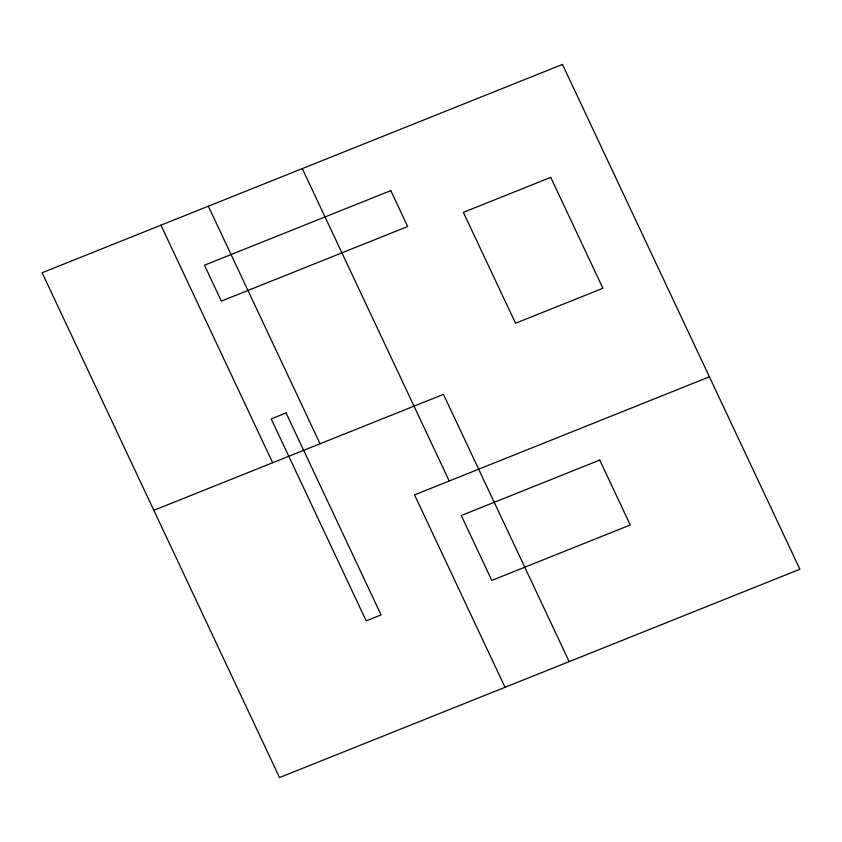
<?xml version="1.0" encoding="UTF-8"?>
<svg xmlns="http://www.w3.org/2000/svg" width="842" height="842" viewBox="0 0 842 842"><rect width="100%" height="100%" fill="white"/><g stroke="black" fill="none" stroke-linecap="round" stroke-linejoin="round"><path stroke-width="1.26" d="M153.833 510.315L443.46 394.372L569.16 661.623M709.396 376.827L414.527 494.875L505.032 687.293M302.278 168.589L449.218 480.982M208.332 206.206L320.065 443.766M160.938 225.182L272.671 462.742M562.467 64.434L42.1 272.755L279.533 777.566L799.9 569.245L562.467 64.434M390.793 190.608L204.459 265.209L221.351 301.12L407.686 226.53L390.793 190.608M550.742 177.378L463.384 212.352L515.546 323.244L602.893 288.269L550.742 177.378M286.08 412.959L271.219 418.916L366.196 620.859L381.068 614.913L286.08 412.959M599.736 460.069L461.269 515.504L491.802 580.412L630.269 524.976L599.736 460.069"/></g></svg>
